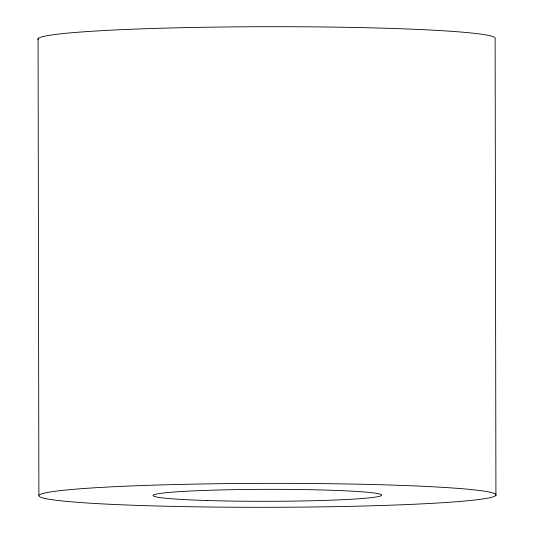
<?xml version="1.0" encoding="UTF-8"?>
<svg xmlns="http://www.w3.org/2000/svg" width="534" height="534" viewBox="0 0 534 534"><rect width="100%" height="100%" fill="white"/><g stroke="black" fill="none" stroke-linecap="round" stroke-linejoin="round"><path stroke-width="0.8" d="M495.919 495.318A228.639 11.968 -0.1 0 0 159.559 484.965A228.639 11.968 -0.1 0 0 146.716 505.698A228.639 11.968 -0.1 0 0 495.919 495.318L495.125 38.662A228.639 11.968 -0.1 0 0 265.852 26.707A228.639 11.968 -0.1 0 0 38.134 39.536M38.081 38.682L38.875 495.338M207.058 500.512A114.323 5.981 -0.1 0 0 381.656 495.325A114.323 5.981 -0.1 0 0 213.48 490.145A114.323 5.981 -0.1 0 0 207.058 500.512"/></g></svg>
